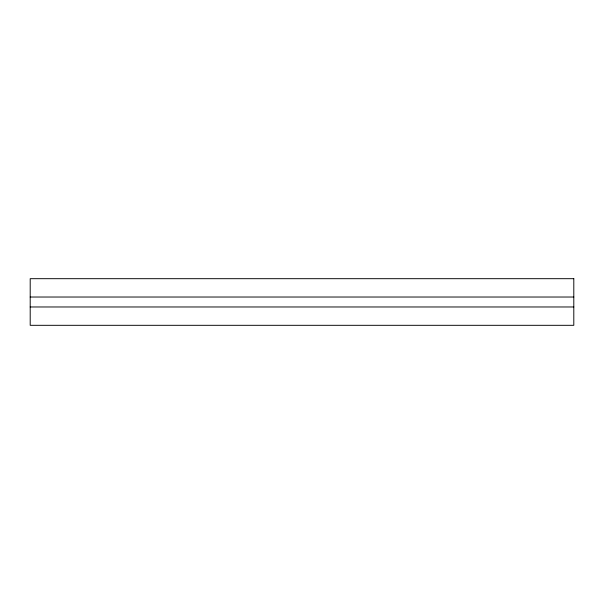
<?xml version="1.0" encoding="UTF-8"?>
<svg xmlns="http://www.w3.org/2000/svg" width="604" height="604" viewBox="0 0 604 604"><rect width="100%" height="100%" fill="white"/><g stroke="black" fill="none" stroke-linecap="round" stroke-linejoin="round"><path stroke-width="0.91" d="M30.2 297.025L573.8 297.025M30.2 306.975L573.8 306.975M573.8 278.686L30.2 278.686L30.2 325.314L573.8 325.314L573.8 278.686"/></g></svg>
